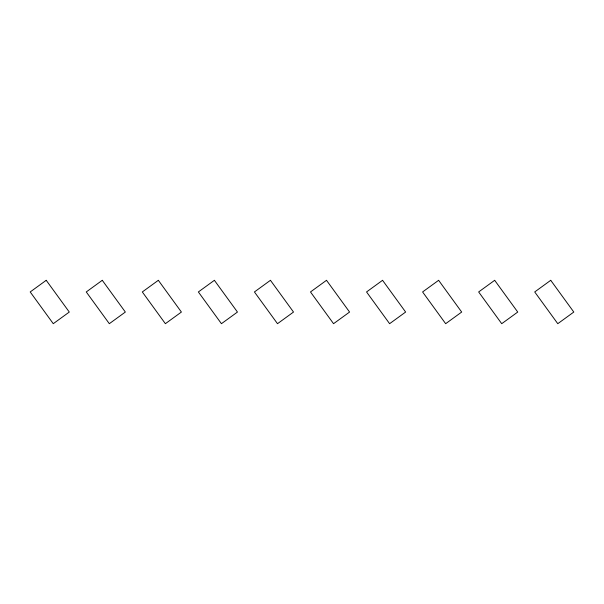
<?xml version="1.0" encoding="UTF-8"?>
<svg xmlns="http://www.w3.org/2000/svg" width="604" height="604" viewBox="0 0 604 604"><rect width="100%" height="100%" fill="white"/><g stroke="black" fill="none" stroke-linecap="round" stroke-linejoin="round"><path stroke-width="0.91" d="M46.221 280.309L30.2 291.951L53.265 323.691L69.286 312.049L46.221 280.309M102.28 280.309L86.259 291.951L109.324 323.691L125.345 312.049L102.28 280.309M158.339 280.309L142.317 291.951L165.375 323.691L181.404 312.049L158.339 280.309M214.39 280.309L198.369 291.951L221.434 323.691L237.455 312.049L214.39 280.309M270.449 280.309L254.427 291.951L277.493 323.691L293.514 312.049L270.449 280.309M326.507 280.309L310.486 291.951L333.551 323.691L349.573 312.049L326.507 280.309M382.566 280.309L366.545 291.951L389.61 323.691L405.631 312.049L382.566 280.309M438.625 280.309L422.596 291.951L445.661 323.691L461.683 312.049L438.625 280.309M494.676 280.309L478.655 291.951L501.72 323.691L517.741 312.049L494.676 280.309M550.735 280.309L534.714 291.951L557.779 323.691L573.8 312.049L550.735 280.309"/></g></svg>
